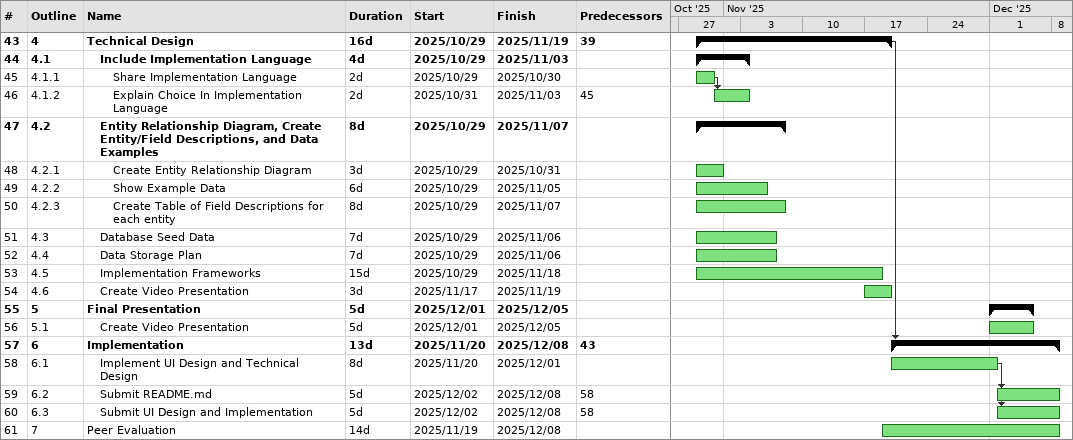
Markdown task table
| ID | WBS | Task | Duration | Start | Finish | Predecessors |
|---|---|---|---|---|---|---|
| 43 | 4 | **Technical Design** | 16d | 2025-10-29 | 2025-11-19 | 39 |
| 44 | 4.1 | **Include Implementation Language** | 4d | 2025-10-29 | 2025-11-03 |  |
| 45 | 4.1.1 | Share Implementation Language | 2d | 2025-10-29 | 2025-10-30 |  |
| 46 | 4.1.2 | Explain Choice In Implementation Language | 2d | 2025-10-31 | 2025-11-03 | 45 |
| 47 | 4.2 | **Entity Relationship Diagram, Create Entity/Field Descriptions, and Data Examples** | 8d | 2025-10-29 | 2025-11-07 |  |
| 48 | 4.2.1 | Create Entity Relationship Diagram | 3d | 2025-10-29 | 2025-10-31 |  |
| 49 | 4.2.2 | Show Example Data | 6d | 2025-10-29 | 2025-11-05 |  |
| 50 | 4.2.3 | Create Table of Field Descriptions for each entity | 8d | 2025-10-29 | 2025-11-07 |  |
| 51 | 4.3 | Database Seed Data | 7d | 2025-10-29 | 2025-11-06 |  |
| 52 | 4.4 | Data Storage Plan | 7d | 2025-10-29 | 2025-11-06 |  |
| 53 | 4.5 | Implementation Frameworks | 15d | 2025-10-29 | 2025-11-18 |  |
| 54 | 4.6 | Create Video Presentation | 3d | 2025-11-17 | 2025-11-19 |  |
| 55 | 5 | **Final Presentation** | 5d | 2025-12-01 | 2025-12-05 |  |
| 56 | 5.1 | Create Video Presentation | 5d | 2025-12-01 | 2025-12-05 |  |
| 57 | 6 | **Implementation** | 13d | 2025-11-20 | 2025-12-08 | 43 |
| 58 | 6.1 | Implement UI Design and Technical Design | 8d | 2025-11-20 | 2025-12-01 |  |
| 59 | 6.2 | Submit README.md | 5d | 2025-12-02 | 2025-12-08 | 58 |
| 60 | 6.3 | Submit UI Design and Implementation | 5d | 2025-12-02 | 2025-12-08 | 58 |
| 61 | 7 | Peer Evaluation | 14d | 2025-11-19 | 2025-12-08 |  |
